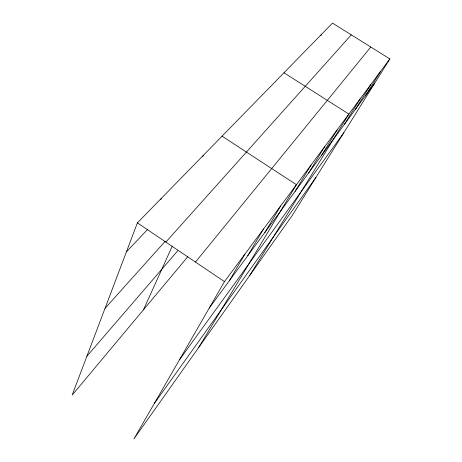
<?xml version="1.0" encoding="UTF-8"?>
<svg xmlns="http://www.w3.org/2000/svg" width="462" height="462" viewBox="0 0 462 462"><rect width="100%" height="100%" fill="white"/><g stroke="black" fill="none" stroke-linecap="round" stroke-linejoin="round"><path stroke-width="0.69" d="M389.836 58.911L224.457 281.635L133.916 438.9L292.007 215.812L389.836 58.911L332.484 23.1L137.393 222.869L72.164 395.097L187.786 256.733M160.828 199.648L161.353 198.337M202.882 156.537L203.459 155.22M143.463 309.777L172.309 246.067M320.836 35.62L321.494 34.35M229.308 280.809L244.854 254.164M247.776 255.7L263.513 229.037M264.807 232.553L280.648 205.965M198.562 347.678L296.431 184.702L222.066 136.169M295.149 191.303L311.03 165.044M308.732 172.846L324.561 146.818M321.39 155.642L337.144 129.874M249.584 275.681L348.874 114.079L283.98 72.765M344.623 124.053L360.152 98.891M355.307 109.529L370.691 84.69M365.338 95.9L380.567 71.396M154.273 403.54L315.898 177.5M179.418 359.869L343.803 132.738M209.194 308.142L374.774 83.073M195.466 262.064L370.801 47.026M86.873 356.26L177.685 250.82M105.007 308.385L165.332 241.141M165.864 242.088L351.299 34.846M126.432 251.813L147.823 229.227M137.393 222.869L224.457 281.635"/></g></svg>
